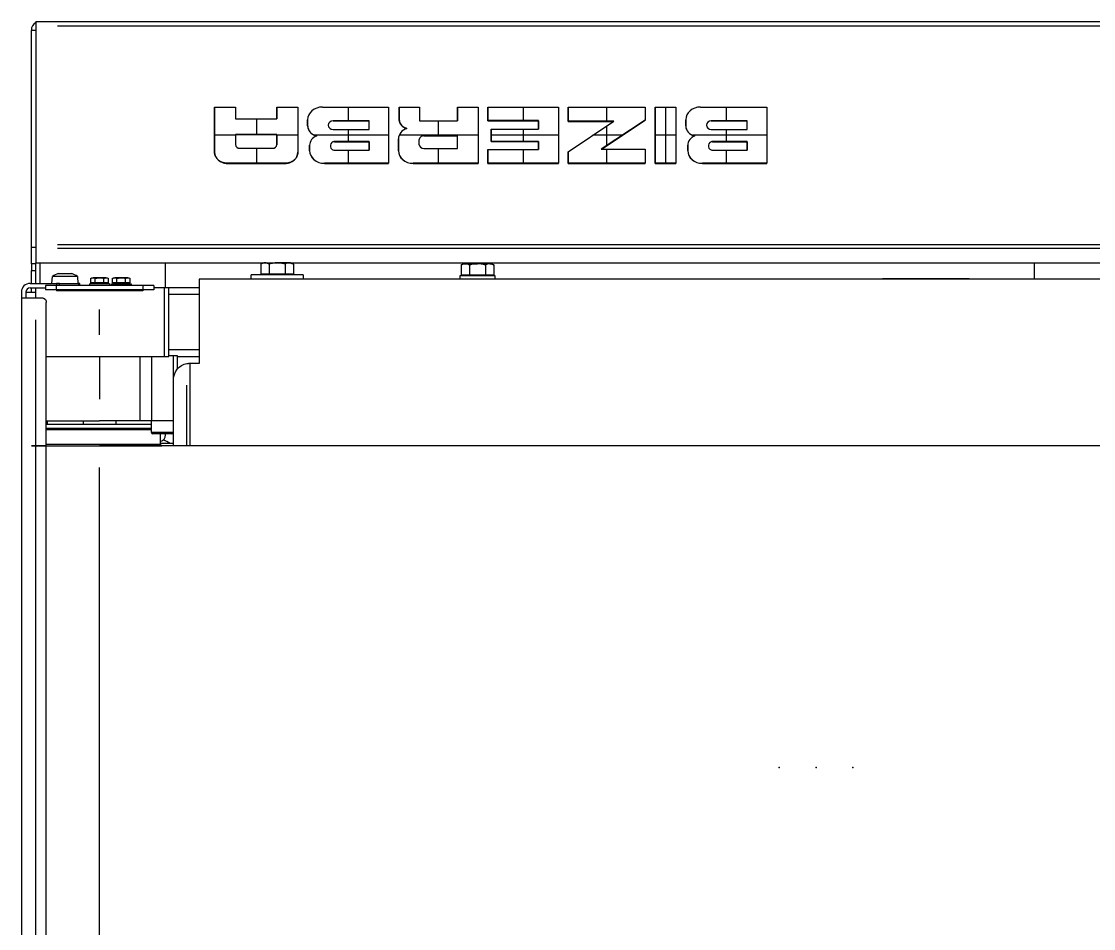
# Model space of a CAD drawing. Header units: millimetres. Extents: x -187347 to 135007, y -6415 to 292048.
# Drawn here: x -52382.2 to -51887.1, y 27519.5 to 27938.5 of the extents above; entities that cross this region are included whole.
import ezdxf

# ---------------------------------------------------------------- set-up
doc = ezdxf.new("R2010")
doc.units = ezdxf.units.MM
doc.header["$LTSCALE"] = 100
doc.layers.get('0').update_dxf_attribs({"lineweight": 18})
doc.layers.add('Layout CAT2', color=6, linetype='Continuous')

# ---------------------------------------------------------------- blocks, each defined once
blk = doc.blocks.new('vgdsvbgsbfgsd')
at = {"color": 0, "linetype": 'ByBlock', "lineweight": -2}
for p, q in [((4978.78, -47696.81, 0), (4978.78, -47698.81, 0)), ((4978.78, -47696.81, 0), (4980.78, -47696.81, 0)), ((4978.78, -47698.81, 0), (4978.78, -47800, 0)), ((4980.78, -47696.81, 0), (5786.78, -47696.81, 0)), ((4988.79, -47698.81, 0), (5778.76, -47698.81, 0)), ((4976.78, -47801, 0), (4976.78, -47700.81, 0)), ((4976.78, -47700.81, 0), (4978.78, -47700.81, 0)), ((5061.38, -47736.36, 0), (5061.38, -47736.41, 0)), ((5061.38, -47736.36, 0), (5071.08, -47736.36, 0)), ((5071.08, -47736.36, 0), (5071.08, -47741.86, 0)), ((5090.18, -47736.41, 0), (5090.18, -47736.36, 0)), ((5090.18, -47736.36, 0), (5099.88, -47736.36, 0)), ((5090.18, -47741.86, 0), (5090.18, -47736.36, 0)), ((5090.18, -47736.41, 0), (5090.18, -47741.86, 0)), ((5099.88, -47736.36, 0), (5099.88, -47757.15, 0)), ((5111.18, -47736.36, 0), (5141.78, -47736.36, 0)), ((5123.08, -47736.36, 0), (5123.08, -47742.68, 0)), ((5141.78, -47736.36, 0), (5141.78, -47762.34, 0)), ((5146.68, -47736.41, 0), (5146.68, -47736.36, 0)), ((5146.68, -47736.36, 0), (5156.08, -47736.36, 0)), ((5156.08, -47736.36, 0), (5156.08, -47742.77, 0)), ((5173.58, -47736.41, 0), (5173.58, -47736.36, 0)), ((5173.58, -47736.36, 0), (5183.08, -47736.36, 0)), ((5173.58, -47742.77, 0), (5173.58, -47736.36, 0)), ((5173.58, -47736.41, 0), (5173.58, -47742.77, 0)), ((5183.08, -47736.36, 0), (5183.08, -47762.34, 0)), ((5187.58, -47736.41, 0), (5187.58, -47736.36, 0)), ((5187.58, -47736.36, 0), (5220.18, -47736.36, 0)), ((5187.58, -47742.6, 0), (5187.58, -47736.36, 0)), ((5187.58, -47736.41, 0), (5187.58, -47742.65, 0)), ((5203.88, -47736.36, 0), (5203.88, -47742.6, 0)), ((5220.18, -47736.36, 0), (5220.18, -47762.34, 0)), ((5224.68, -47736.41, 0), (5224.68, -47736.36, 0)), ((5224.68, -47736.36, 0), (5260.18, -47736.36, 0)), ((5224.68, -47742.9, 0), (5224.68, -47736.36, 0)), ((5224.68, -47736.41, 0), (5224.68, -47742.95, 0)), ((5242.43, -47736.36, 0), (5242.43, -47742.9, 0)), ((5260.18, -47736.36, 0), (5260.18, -47742.34, 0)), ((5264.78, -47736.36, 0), (5274.38, -47736.36, 0)), ((5264.78, -47762.34, 0), (5264.78, -47736.36, 0)), ((5264.78, -47736.41, 0), (5264.78, -47736.36, 0)), ((5264.78, -47736.41, 0), (5264.78, -47762.39, 0)), ((5269.58, -47736.36, 0), (5269.58, -47762.34, 0)), ((5274.38, -47736.36, 0), (5274.38, -47762.34, 0)), ((5285.78, -47736.36, 0), (5316.38, -47736.36, 0)), ((5297.68, -47736.36, 0), (5297.68, -47742.68, 0)), ((5316.38, -47736.36, 0), (5316.38, -47762.34, 0)), ((5071.08, -47741.86, 0), (5090.18, -47741.86, 0)), ((5080.74, -47741.86, 0), (5080.74, -47749.01, 0)), ((5104.38, -47742.3, 0), (5104.38, -47742.25, 0)), ((5104.38, -47745.02, 0), (5104.38, -47742.25, 0)), ((5104.38, -47742.3, 0), (5104.38, -47745.07, 0)), ((5116.18, -47742.73, 0), (5116.18, -47742.68, 0)), ((5116.18, -47742.73, 0), (5116.18, -47742.68, 0)), ((5132.78, -47742.68, 0), (5116.18, -47742.68, 0)), ((5116.18, -47742.71, 0), (5132.78, -47742.71, 0)), ((5116.18, -47742.73, 0), (5132.78, -47742.73, 0)), ((5124.48, -47742.73, 0), (5124.48, -47742.68, 0)), ((5132.78, -47746.67, 0), (5132.78, -47742.68, 0)), ((5146.68, -47742.13, 0), (5146.68, -47742.08, 0)), ((5147.64, -47744.72, 0), (5147.64, -47744.67, 0)), ((5156.08, -47742.77, 0), (5173.58, -47742.77, 0)), ((5164.68, -47742.77, 0), (5164.68, -47749.61, 0)), ((5187.58, -47742.65, 0), (5187.58, -47742.6, 0)), ((5210.9, -47742.6, 0), (5187.58, -47742.6, 0)), ((5187.58, -47742.62, 0), (5210.9, -47742.62, 0)), ((5187.58, -47742.65, 0), (5210.9, -47742.65, 0)), ((5199.24, -47742.65, 0), (5199.24, -47742.6, 0)), ((5210.9, -47742.65, 0), (5210.9, -47742.6, 0)), ((5210.9, -47746.61, 0), (5210.9, -47742.6, 0)), ((5210.9, -47742.65, 0), (5210.9, -47746.61, 0)), ((5224.68, -47742.95, 0), (5224.68, -47742.9, 0)), ((5245.78, -47742.9, 0), (5224.68, -47742.9, 0)), ((5224.68, -47756.97, 0), (5245.78, -47742.9, 0)), ((5224.68, -47742.93, 0), (5245.74, -47742.93, 0)), ((5224.68, -47742.95, 0), (5245.7, -47742.95, 0)), ((5235.23, -47742.95, 0), (5235.23, -47742.9, 0)), ((5260.18, -47742.34, 0), (5239.98, -47755.8, 0)), ((5240.01, -47755.8, 0), (5260.18, -47742.36, 0)), ((5240.05, -47755.8, 0), (5260.18, -47742.39, 0)), ((5260.18, -47742.34, 0), (5260.18, -47742.39, 0)), ((5278.98, -47742.3, 0), (5278.98, -47742.25, 0)), ((5278.98, -47745.02, 0), (5278.98, -47742.25, 0)), ((5278.98, -47742.3, 0), (5278.98, -47745.07, 0)), ((5290.78, -47742.73, 0), (5290.78, -47742.68, 0)), ((5290.78, -47742.73, 0), (5290.78, -47742.68, 0)), ((5307.38, -47742.68, 0), (5290.78, -47742.68, 0)), ((5290.78, -47742.71, 0), (5307.38, -47742.71, 0)), ((5290.78, -47742.73, 0), (5307.38, -47742.73, 0)), ((5299.08, -47742.73, 0), (5299.08, -47742.68, 0)), ((5307.38, -47746.67, 0), (5307.38, -47742.68, 0)), ((5071.08, -47749.35, 0), (5061.38, -47749.35, 0)), ((5071.08, -47749.01, 0), (5071.08, -47753.68, 0)), ((5090.18, -47749.01, 0), (5071.08, -47749.01, 0)), ((5071.08, -47749.03, 0), (5090.18, -47749.03, 0)), ((5071.08, -47749.06, 0), (5090.18, -47749.06, 0)), ((5080.63, -47749.06, 0), (5080.63, -47749.01, 0)), ((5090.18, -47749.06, 0), (5090.18, -47749.01, 0)), ((5090.18, -47753.68, 0), (5090.18, -47749.01, 0)), ((5090.18, -47749.06, 0), (5090.18, -47753.73, 0)), ((5099.88, -47749.35, 0), (5090.18, -47749.35, 0)), ((5104.38, -47745.07, 0), (5104.38, -47745.02, 0)), ((5105.56, -47748.02, 0), (5105.56, -47747.97, 0)), ((5141.78, -47749.35, 0), (5107.58, -47749.35, 0)), ((5116.18, -47746.67, 0), (5132.78, -47746.67, 0)), ((5123.08, -47746.67, 0), (5123.08, -47752.3, 0)), ((5183.08, -47749.35, 0), (5146.62, -47749.35, 0)), ((5158.08, -47749.66, 0), (5158.08, -47749.61, 0)), ((5158.08, -47749.66, 0), (5158.08, -47749.61, 0)), ((5173.58, -47749.61, 0), (5158.08, -47749.61, 0)), ((5158.08, -47749.64, 0), (5173.58, -47749.64, 0)), ((5158.08, -47749.66, 0), (5173.58, -47749.66, 0)), ((5165.83, -47749.66, 0), (5165.83, -47749.61, 0)), ((5173.58, -47755.5, 0), (5173.58, -47749.61, 0)), ((5189.18, -47746.66, 0), (5189.18, -47746.61, 0)), ((5189.18, -47746.61, 0), (5210.9, -47746.61, 0)), ((5189.18, -47752.24, 0), (5189.18, -47746.61, 0)), ((5189.18, -47746.66, 0), (5189.18, -47752.29, 0)), ((5220.18, -47749.35, 0), (5189.18, -47749.35, 0)), ((5203.88, -47746.61, 0), (5203.88, -47752.24, 0)), ((5249.65, -47749.35, 0), (5236.1, -47749.35, 0)), ((5242.43, -47745.13, 0), (5242.43, -47754.17, 0)), ((5250.08, -47749.12, 0), (5250.08, -47749.07, 0)), ((5274.38, -47749.35, 0), (5264.78, -47749.35, 0)), ((5278.98, -47745.07, 0), (5278.98, -47745.02, 0)), ((5280.16, -47748.02, 0), (5280.16, -47747.97, 0)), ((5316.38, -47749.35, 0), (5282.18, -47749.35, 0)), ((5290.78, -47746.67, 0), (5307.38, -47746.67, 0)), ((5297.68, -47746.67, 0), (5297.68, -47752.3, 0)), ((5105.28, -47754.08, 0), (5105.28, -47754.03, 0)), ((5105.28, -47756.45, 0), (5105.28, -47754.03, 0)), ((5105.28, -47754.08, 0), (5105.28, -47756.5, 0)), ((5114.93, -47753.95, 0), (5114.93, -47753.9, 0)), ((5114.93, -47753.9, 0), (5114.93, -47754.68, 0)), ((5116.78, -47752.35, 0), (5116.78, -47752.3, 0)), ((5132.78, -47752.3, 0), (5116.78, -47752.3, 0)), ((5116.78, -47752.32, 0), (5132.78, -47752.32, 0)), ((5116.78, -47752.35, 0), (5132.78, -47752.35, 0)), ((5124.78, -47752.35, 0), (5124.78, -47752.3, 0)), ((5132.78, -47752.35, 0), (5132.78, -47752.3, 0)), ((5132.78, -47756.28, 0), (5132.78, -47752.3, 0)), ((5132.78, -47752.35, 0), (5132.78, -47756.28, 0)), ((5146.28, -47751.13, 0), (5146.28, -47751.08, 0)), ((5146.28, -47756.45, 0), (5146.28, -47751.08, 0)), ((5146.28, -47751.13, 0), (5146.28, -47756.5, 0)), ((5155.78, -47751.65, 0), (5155.78, -47751.6, 0)), ((5155.78, -47751.6, 0), (5155.78, -47753.51, 0)), ((5156.45, -47750.25, 0), (5156.45, -47750.2, 0)), ((5189.18, -47752.29, 0), (5189.18, -47752.24, 0)), ((5210.9, -47752.24, 0), (5189.18, -47752.24, 0)), ((5189.18, -47752.27, 0), (5210.9, -47752.27, 0)), ((5189.18, -47752.29, 0), (5210.9, -47752.29, 0)), ((5200.04, -47752.29, 0), (5200.04, -47752.24, 0)), ((5210.9, -47752.29, 0), (5210.9, -47752.24, 0)), ((5210.9, -47756.03, 0), (5210.9, -47752.24, 0)), ((5210.9, -47752.29, 0), (5210.9, -47756.03, 0)), ((5279.88, -47754.08, 0), (5279.88, -47754.03, 0)), ((5279.88, -47756.45, 0), (5279.88, -47754.03, 0)), ((5279.88, -47754.08, 0), (5279.88, -47756.5, 0)), ((5289.53, -47753.95, 0), (5289.53, -47753.9, 0)), ((5289.53, -47753.9, 0), (5289.53, -47754.68, 0)), ((5291.38, -47752.35, 0), (5291.38, -47752.3, 0)), ((5307.38, -47752.3, 0), (5291.38, -47752.3, 0)), ((5291.38, -47752.32, 0), (5307.38, -47752.32, 0)), ((5291.38, -47752.35, 0), (5307.38, -47752.35, 0)), ((5299.38, -47752.35, 0), (5299.38, -47752.3, 0)), ((5307.38, -47752.35, 0), (5307.38, -47752.3, 0)), ((5307.38, -47756.28, 0), (5307.38, -47752.3, 0)), ((5307.38, -47752.35, 0), (5307.38, -47756.28, 0)), ((5061.38, -47757.2, 0), (5061.38, -47757.15, 0)), ((5073.08, -47755.41, 0), (5088.18, -47755.41, 0)), ((5080.74, -47755.41, 0), (5080.74, -47762.34, 0)), ((5105.28, -47756.5, 0), (5105.28, -47756.45, 0)), ((5116.78, -47756.28, 0), (5132.78, -47756.28, 0)), ((5123.08, -47756.28, 0), (5123.08, -47762.34, 0)), ((5146.28, -47756.5, 0), (5146.28, -47756.45, 0)), ((5146.28, -47756.5, 0), (5146.28, -47756.45, 0)), ((5158.08, -47755.5, 0), (5173.58, -47755.5, 0)), ((5164.68, -47755.5, 0), (5164.68, -47762.34, 0)), ((5187.58, -47756.03, 0), (5210.9, -47756.03, 0)), ((5187.58, -47762.34, 0), (5187.58, -47756.03, 0)), ((5187.58, -47756.08, 0), (5187.58, -47756.03, 0)), ((5187.58, -47756.08, 0), (5187.58, -47762.39, 0)), ((5203.88, -47756.03, 0), (5203.88, -47762.34, 0)), ((5224.68, -47757.02, 0), (5224.68, -47756.97, 0)), ((5224.68, -47762.34, 0), (5224.68, -47756.97, 0)), ((5224.68, -47757.02, 0), (5224.68, -47762.39, 0)), ((5239.98, -47755.8, 0), (5260.18, -47755.8, 0)), ((5242.43, -47755.8, 0), (5242.43, -47762.34, 0)), ((5260.18, -47755.8, 0), (5260.18, -47762.34, 0)), ((5279.88, -47756.45, 0), (5279.88, -47756.5, 0)), ((5279.88, -47756.45, 0), (5279.88, -47756.5, 0)), ((5291.38, -47756.28, 0), (5307.38, -47756.28, 0)), ((5297.68, -47756.28, 0), (5297.68, -47762.34, 0)), ((5063.13, -47760.87, 0), (5063.13, -47760.82, 0)), ((5067.38, -47762.39, 0), (5067.38, -47762.34, 0)), ((5067.38, -47762.37, 0), (5093.88, -47762.37, 0)), ((5080.63, -47762.39, 0), (5080.63, -47762.34, 0)), ((5093.88, -47762.39, 0), (5093.88, -47762.34, 0)), ((5098.12, -47760.87, 0), (5098.12, -47760.82, 0)), ((5107.27, -47760.67, 0), (5107.27, -47760.62, 0)), ((5112.08, -47762.39, 0), (5112.08, -47762.34, 0)), ((5141.78, -47762.34, 0), (5112.08, -47762.34, 0)), ((5112.08, -47762.37, 0), (5141.78, -47762.37, 0)), ((5112.08, -47762.39, 0), (5141.78, -47762.39, 0)), ((5126.93, -47762.39, 0), (5126.93, -47762.34, 0)), ((5141.78, -47762.39, 0), (5141.78, -47762.34, 0)), ((5148.27, -47760.67, 0), (5148.27, -47760.62, 0)), ((5153.08, -47762.39, 0), (5153.08, -47762.34, 0)), ((5183.08, -47762.34, 0), (5153.08, -47762.34, 0)), ((5153.08, -47762.37, 0), (5183.08, -47762.37, 0)), ((5153.08, -47762.39, 0), (5183.08, -47762.39, 0)), ((5168.08, -47762.39, 0), (5168.08, -47762.34, 0)), ((5183.08, -47762.34, 0), (5183.08, -47762.39, 0)), ((5220.18, -47762.34, 0), (5187.58, -47762.34, 0)), ((5187.58, -47762.39, 0), (5187.58, -47762.34, 0)), ((5187.58, -47762.37, 0), (5220.18, -47762.37, 0)), ((5187.58, -47762.39, 0), (5220.18, -47762.39, 0)), ((5203.88, -47762.39, 0), (5203.88, -47762.34, 0)), ((5220.18, -47762.39, 0), (5220.18, -47762.34, 0)), ((5224.68, -47762.39, 0), (5224.68, -47762.34, 0)), ((5260.18, -47762.34, 0), (5224.68, -47762.34, 0)), ((5224.68, -47762.37, 0), (5260.18, -47762.37, 0)), ((5224.68, -47762.39, 0), (5260.18, -47762.39, 0)), ((5242.43, -47762.39, 0), (5242.43, -47762.34, 0)), ((5260.18, -47762.39, 0), (5260.18, -47762.34, 0)), ((5274.38, -47762.34, 0), (5264.78, -47762.34, 0)), ((5264.78, -47762.39, 0), (5264.78, -47762.34, 0)), ((5264.78, -47762.37, 0), (5274.38, -47762.37, 0)), ((5264.78, -47762.39, 0), (5274.38, -47762.39, 0)), ((5269.58, -47762.39, 0), (5269.58, -47762.34, 0)), ((5274.38, -47762.34, 0), (5274.38, -47762.39, 0)), ((5281.87, -47760.67, 0), (5281.87, -47760.62, 0)), ((5286.68, -47762.39, 0), (5286.68, -47762.34, 0)), ((5316.38, -47762.34, 0), (5286.68, -47762.34, 0)), ((5286.68, -47762.37, 0), (5316.38, -47762.37, 0)), ((5286.68, -47762.39, 0), (5316.38, -47762.39, 0)), ((5301.53, -47762.39, 0), (5301.53, -47762.34, 0)), ((5316.38, -47762.39, 0), (5316.38, -47762.34, 0)), ((4976.78, -47808.81, 0), (4976.78, -47801, 0)), ((4976.78, -47801, 0), (4978.78, -47801, 0)), ((4978.78, -47800, 0), (4978.78, -47801.5, 0)), ((4978.78, -47801.5, 0), (4978.78, -47808.23, 0)), ((5778.76, -47800, 0), (4988.79, -47800, 0)), ((4988.79, -47801.5, 0), (5778.76, -47801.5, 0)), ((4976.78, -47808.81, 0), (4976.78, -47811.81, 0)), ((4978.78, -47808.81, 0), (4976.78, -47808.81, 0)), ((4978.78, -47808.81, 0), (4978.78, -47808.23, 0)), ((4978.78, -47808.23, 0), (5788.78, -47808.23, 0)), ((4978.78, -47811.81, 0), (4978.78, -47808.81, 0)), ((4980.78, -47808.23, 0), (4980.78, -47817.81, 0)), ((5038.78, -47819.81, 0), (5038.78, -47808.23, 0)), ((5082.8, -47808.89, 0), (5083.81, -47808.31, 0)), ((5082.8, -47808.89, 0), (5082.8, -47813.41, 0)), ((5083.81, -47808.31, 0), (5084.68, -47808.31, 0)), ((5084.68, -47808.31, 0), (5090.31, -47808.31, 0)), ((5086.56, -47808.89, 0), (5086.56, -47813.41, 0)), ((5095.94, -47808.31, 0), (5090.31, -47808.31, 0)), ((5094.06, -47808.89, 0), (5094.06, -47813.41, 0)), ((5096.81, -47808.31, 0), (5097.81, -47808.89, 0)), ((5097.81, -47808.89, 0), (5097.81, -47813.41, 0)), ((5175.3, -47809.29, 0), (5176.31, -47808.71, 0)), ((5175.3, -47809.29, 0), (5175.3, -47813.81, 0)), ((5176.31, -47808.71, 0), (5177.18, -47808.71, 0)), ((5177.18, -47808.71, 0), (5182.81, -47808.71, 0)), ((5179.06, -47809.29, 0), (5179.06, -47813.81, 0)), ((5188.44, -47808.71, 0), (5182.81, -47808.71, 0)), ((5186.56, -47809.29, 0), (5186.56, -47813.81, 0)), ((5189.31, -47808.71, 0), (5190.31, -47809.29, 0)), ((5190.31, -47809.29, 0), (5190.31, -47813.81, 0)), ((5440.06, -47815.81, 0), (5440.06, -47808.23, 0)), ((4976.78, -47817.81, 0), (4976.78, -47811.81, 0)), ((4976.78, -47811.81, 0), (4978.78, -47811.81, 0)), ((4978.78, -47817.81, 0), (4978.78, -47811.81, 0)), ((4989.18, -47813.21, 0), (4992.31, -47813.21, 0)), ((4992.31, -47813.21, 0), (4995.44, -47813.21, 0)), ((5102.09, -47813.81, 0), (5078.31, -47813.81, 0)), ((5078.31, -47815.81, 0), (5078.31, -47813.81, 0)), ((5082.8, -47813.41, 0), (5084.68, -47813.41, 0)), ((5083.81, -47813.81, 0), (5083.81, -47813.41, 0)), ((5084.68, -47813.41, 0), (5086.56, -47813.41, 0)), ((5086.56, -47813.41, 0), (5090.31, -47813.41, 0)), ((5090.31, -47813.41, 0), (5094.06, -47813.41, 0)), ((5094.06, -47813.41, 0), (5095.94, -47813.41, 0)), ((5095.94, -47813.41, 0), (5097.81, -47813.41, 0)), ((5096.81, -47813.41, 0), (5096.81, -47813.81, 0)), ((5102.31, -47813.81, 0), (5102.09, -47813.81, 0)), ((5102.31, -47813.81, 0), (5102.31, -47815.81, 0)), ((5174.81, -47814.21, 0), (5190.81, -47814.21, 0)), ((5174.81, -47815.81, 0), (5174.81, -47814.21, 0)), ((5175.3, -47813.81, 0), (5177.18, -47813.81, 0)), ((5176.31, -47814.21, 0), (5176.31, -47813.81, 0)), ((5177.18, -47813.81, 0), (5179.06, -47813.81, 0)), ((5179.06, -47813.81, 0), (5182.81, -47813.81, 0)), ((5182.81, -47813.81, 0), (5186.56, -47813.81, 0)), ((5186.56, -47813.81, 0), (5188.44, -47813.81, 0)), ((5188.44, -47813.81, 0), (5190.31, -47813.81, 0)), ((5189.31, -47813.81, 0), (5189.31, -47814.21, 0)), ((5190.81, -47814.21, 0), (5190.81, -47815.81, 0)), ((4976.21, -47817.81, 0), (4988.38, -47817.81, 0)), ((4988.31, -47818.77, 0), (4983.31, -47818.77, 0)), ((4983.31, -47818.77, 0), (4983.31, -47820.77, 0)), ((4986.31, -47817.81, 0), (4986.59, -47814.57, 0)), ((4986.31, -47817.81, 0), (4992.31, -47817.81, 0)), ((4998.03, -47814.57, 0), (4986.59, -47814.57, 0)), ((4988.31, -47818.77, 0), (4988.31, -47820.77, 0)), ((5028.31, -47818.77, 0), (4988.31, -47818.77, 0)), ((4989.8, -47817.81, 0), (4988.38, -47817.81, 0)), ((4988.38, -47817.81, 0), (4988.38, -47818.77, 0)), ((4989.62, -47817.81, 0), (4989.62, -47817.81, 0)), ((4989.8, -47817.81, 0), (4998.62, -47817.81, 0)), ((4989.8, -47818.77, 0), (4989.8, -47817.81, 0)), ((4992.31, -47817.81, 0), (4998.31, -47817.81, 0)), ((4995, -47817.81, 0), (4995, -47817.81, 0)), ((4998.03, -47814.57, 0), (4998.31, -47817.81, 0)), ((4998.03, -47814.57, 0), (4998.31, -47817.81, 0)), ((4999.21, -47817.81, 0), (4998.62, -47817.81, 0)), ((4998.62, -47817.81, 0), (4998.62, -47818.77, 0)), ((4999.21, -47818.77, 0), (4999.21, -47817.81, 0)), ((5008.31, -47817.97, 0), (5003.81, -47817.97, 0)), ((5003.81, -47818.77, 0), (5003.81, -47817.97, 0)), ((5004.27, -47815.48, 0), (5004.81, -47815.17, 0)), ((5004.27, -47817.5, 0), (5004.27, -47815.48, 0)), ((5006.29, -47817.5, 0), (5004.27, -47817.5, 0)), ((5005.13, -47817.97, 0), (5005.13, -47817.5, 0)), ((5005.25, -47815.17, 0), (5005.31, -47815.17, 0)), ((5008.25, -47815.17, 0), (5005.31, -47815.17, 0)), ((5006.29, -47817.5, 0), (5006.29, -47815.48, 0)), ((5010.33, -47817.5, 0), (5006.29, -47817.5, 0)), ((5008.25, -47815.17, 0), (5008.37, -47815.17, 0)), ((5012.81, -47817.97, 0), (5008.31, -47817.97, 0)), ((5011.31, -47815.17, 0), (5008.37, -47815.17, 0)), ((5010.33, -47817.5, 0), (5010.33, -47815.48, 0)), ((5012.35, -47817.5, 0), (5010.33, -47817.5, 0)), ((5011.31, -47815.17, 0), (5011.37, -47815.17, 0)), ((5011.49, -47817.5, 0), (5011.49, -47817.97, 0)), ((5011.81, -47815.17, 0), (5012.35, -47815.48, 0)), ((5012.35, -47817.5, 0), (5012.35, -47815.48, 0)), ((5012.81, -47817.97, 0), (5012.81, -47818.77, 0)), ((5013.81, -47817.97, 0), (5022.81, -47817.97, 0)), ((5013.81, -47818.77, 0), (5013.81, -47817.97, 0)), ((5014.27, -47815.48, 0), (5014.81, -47815.17, 0)), ((5014.27, -47817.5, 0), (5014.27, -47815.48, 0)), ((5016.29, -47817.5, 0), (5014.27, -47817.5, 0)), ((5015.13, -47817.97, 0), (5015.13, -47817.5, 0)), ((5015.25, -47815.17, 0), (5015.31, -47815.17, 0)), ((5018.25, -47815.17, 0), (5015.31, -47815.17, 0)), ((5016.29, -47817.5, 0), (5016.29, -47815.48, 0)), ((5020.33, -47817.5, 0), (5016.29, -47817.5, 0)), ((5018.25, -47815.17, 0), (5018.37, -47815.17, 0)), ((5021.31, -47815.17, 0), (5018.37, -47815.17, 0)), ((5020.33, -47817.5, 0), (5020.33, -47815.48, 0)), ((5022.35, -47817.5, 0), (5020.33, -47817.5, 0)), ((5021.31, -47815.17, 0), (5021.37, -47815.17, 0)), ((5021.49, -47817.5, 0), (5021.49, -47817.97, 0)), ((5021.81, -47815.17, 0), (5022.35, -47815.48, 0)), ((5022.35, -47817.5, 0), (5022.35, -47815.48, 0)), ((5022.81, -47817.97, 0), (5022.81, -47818.77, 0)), ((5033.31, -47818.77, 0), (5028.31, -47818.77, 0)), ((5028.31, -47818.77, 0), (5028.31, -47820.77, 0)), ((5033.31, -47818.77, 0), (5033.31, -47820.77, 0)), ((5054.31, -47815.81, 0), (5054.31, -47854.81, 0)), ((5725.31, -47815.81, 0), (5054.31, -47815.81, 0)), ((5377.81, -47815.7, 0), (5369.81, -47815.7, 0)), ((5369.81, -47815.81, 0), (5369.81, -47815.7, 0)), ((5374.31, -47815.6, 0), (5377.81, -47815.6, 0)), ((5374.31, -47815.6, 0), (5374.31, -47815.7, 0)), ((5377.81, -47815.6, 0), (5388.81, -47815.6, 0)), ((5377.81, -47815.7, 0), (5377.81, -47815.6, 0)), ((5401.81, -47815.7, 0), (5377.81, -47815.7, 0)), ((5377.81, -47815.81, 0), (5377.81, -47815.7, 0)), ((5388.81, -47815.7, 0), (5388.81, -47815.6, 0)), ((5388.81, -47815.6, 0), (5390.81, -47815.6, 0)), ((5390.81, -47815.6, 0), (5401.81, -47815.6, 0)), ((5390.81, -47815.7, 0), (5390.81, -47815.6, 0)), ((5401.81, -47815.6, 0), (5405.31, -47815.6, 0)), ((5401.81, -47815.7, 0), (5401.81, -47815.6, 0)), ((5409.81, -47815.7, 0), (5401.81, -47815.7, 0)), ((5401.81, -47815.81, 0), (5401.81, -47815.7, 0)), ((5405.31, -47815.6, 0), (5405.31, -47815.7, 0)), ((5409.81, -47815.81, 0), (5409.81, -47815.7, 0)), ((4972.21, -47821.81, 0), (4972.21, -47824.61, 0)), ((4974.21, -47821.81, 0), (4976.21, -47821.81, 0)), ((4974.21, -47821.81, 0), (4974.21, -47824.61, 0)), ((4976.21, -47819.81, 0), (4983.31, -47819.81, 0)), ((4976.21, -47821.81, 0), (4978.81, -47821.81, 0)), ((4976.78, -47821.81, 0), (4976.78, -47819.81, 0)), ((4978.78, -47821.81, 0), (4978.78, -47819.81, 0)), ((4978.81, -47824.61, 0), (4978.81, -47819.81, 0)), ((4988.31, -47820.77, 0), (4983.31, -47820.77, 0)), ((5028.31, -47820.77, 0), (4988.31, -47820.77, 0)), ((4988.34, -47820.77, 0), (4988.34, -47821.22, 0)), ((5028.34, -47821.22, 0), (4988.34, -47821.22, 0)), ((5033.31, -47820.77, 0), (5028.31, -47820.77, 0)), ((5028.34, -47820.77, 0), (5028.34, -47821.22, 0)), ((5038.31, -47819.81, 0), (5033.31, -47819.81, 0)), ((5040.31, -47819.81, 0), (5038.31, -47819.81, 0)), ((5038.31, -47851.51, 0), (5038.31, -47819.81, 0)), ((5054.31, -47819.81, 0), (5040.31, -47819.81, 0)), ((5040.31, -47851.51, 0), (5040.31, -47819.81, 0)), ((5040.31, -47822.81, 0), (5054.31, -47822.81, 0)), ((4978.78, -47824.61, 0), (4972.21, -47824.61, 0)), ((4972.21, -47824.61, 0), (4972.21, -48517.31, 0)), ((4982.17, -47824.61, 0), (4978.78, -47824.61, 0)), ((4983.7, -48515.31, 0), (4983.7, -47826.61, 0)), ((5008.31, -47841.51, 0), (5008.31, -47829.81, 0)), ((4978.78, -48507.31, 0), (4978.78, -47834.61, 0)), ((5054.31, -47848.51, 0), (5040.31, -47848.51, 0)), ((4983.7, -47851.51, 0), (5008.31, -47851.51, 0)), ((5008.31, -47851.51, 0), (5038.31, -47851.51, 0)), ((5008.31, -47851.51, 0), (5008.31, -47871.27, 0)), ((5026.95, -47851.51, 0), (5026.95, -47881.27, 0)), ((5032.31, -47851.51, 0), (5032.31, -47881.27, 0)), ((5038.31, -47851.51, 0), (5040.31, -47851.51, 0)), ((5042.31, -47851.27, 0), (5040.31, -47851.27, 0)), ((5044.31, -47851.27, 0), (5042.31, -47851.27, 0)), ((5042.31, -47851.27, 0), (5042.31, -47881.27, 0)), ((5044.31, -47857.27, 0), (5044.31, -47851.27, 0)), ((5044.31, -47851.51, 0), (5054.31, -47851.51, 0)), ((5050.18, -47854.81, 0), (5049.37, -47854.81, 0)), ((5050.18, -47892.82, 0), (5050.18, -47854.81, 0)), ((5054.31, -47854.81, 0), (5050.18, -47854.81, 0)), ((5042.38, -47892.81, 0), (5042.38, -47862.81, 0)), ((5048.56, -47892.81, 0), (5048.56, -47864.86, 0)), ((4983.7, -47881.27, 0), (5008.31, -47881.27, 0)), ((4983.7, -47882.81, 0), (5001.53, -47882.81, 0)), ((4984.21, -47882.81, 0), (4984.21, -47881.27, 0)), ((5000.71, -47882.81, 0), (5000.81, -47882.81, 0)), ((5000.81, -47882.81, 0), (5000.81, -47881.27, 0)), ((5001.53, -47882.81, 0), (5032.31, -47882.81, 0)), ((5026.95, -47881.27, 0), (5008.31, -47881.27, 0)), ((5015.81, -47881.27, 0), (5015.81, -47882.81, 0)), ((5015.81, -47882.81, 0), (5015.91, -47882.81, 0)), ((5032.31, -47881.27, 0), (5026.95, -47881.27, 0)), ((5032.31, -47886.67, 0), (5032.31, -47881.27, 0)), ((5042.31, -47881.27, 0), (5032.31, -47881.27, 0)), ((5042.31, -47881.27, 0), (5042.31, -47886.67, 0)), ((5042.31, -47881.27, 0), (5042.38, -47881.27, 0)), ((5032.31, -47884.81, 0), (4983.7, -47884.81, 0)), ((4983.7, -47884.81, 0), (5001.53, -47884.81, 0)), ((4983.7, -47885.31, 0), (5032.31, -47885.31, 0)), ((4987.56, -47884.81, 0), (5002.68, -47884.81, 0)), ((4989.26, -47884.81, 0), (5000.81, -47884.81, 0)), ((5000.71, -47884.81, 0), (5006.25, -47884.81, 0)), ((5001.53, -47884.81, 0), (5032.31, -47884.81, 0)), ((5002.68, -47884.81, 0), (5029.06, -47884.81, 0)), ((5015.81, -47884.81, 0), (5015.91, -47884.81, 0)), ((5015.81, -47884.81, 0), (5027.36, -47884.81, 0)), ((5037.31, -47886.67, 0), (5032.31, -47886.67, 0)), ((5037.31, -47887.27, 0), (5032.91, -47887.27, 0)), ((5036.31, -47887.27, 0), (5036.31, -47892.01, 0)), ((5042.31, -47886.67, 0), (5037.31, -47886.67, 0)), ((5041.71, -47887.27, 0), (5037.31, -47887.27, 0)), ((5038.78, -47887.81, 0), (5038.78, -47887.27, 0)), ((4983.7, -47892.01, 0), (4991.51, -47892.01, 0)), ((4983.7, -47892.81, 0), (5037.11, -47892.81, 0)), ((4991.51, -47892.01, 0), (5036.31, -47892.01, 0)), ((5759.31, -47892.81, 0), (5008.31, -47892.81, 0)), ((5042.38, -47891.81, 0), (5036.31, -47891.81, 0)), ((5036.31, -47892.01, 0), (5037.11, -47892.81, 0)), ((5008.31, -48482.81, 0), (5008.31, -47902.81, 0))]:
    blk.add_line(p, q, dxfattribs=at)
for centre, radius, start, end in [((4980.78, -47700.81, 0), 4, 120.001, 180), ((4992.31, -47822.28, 0), 9.6, 109.0312, 126.5483), ((4992.31, -47822.28, 0), 9.6, 53.4517, 70.9688), ((4976.21, -47821.81, 0), 4, 90, 180), ((4976.21, -47821.81, 0), 2, 90, 180), ((5032.91, -47886.67, 0), 0.6, 180, 270), ((5035.78, -47887.81, 0), 3, 280.2573, 0), ((5041.71, -47886.67, 0), 0.6, 270, 0), ((5019.81, -47925.81, 0), 40, 58.2075, 63.3375)]:
    blk.add_arc(centre, radius, start, end, dxfattribs=at)
for centre, major_axis, start_param, end_param in [((5111.18, -47742.25, 0), (6.8, 0), 1.570795, 3.141593), ((5285.78, -47742.25, 0), (6.8, 0), 1.570795, 3.141593), ((5116.18, -47744.68, 0), (-2.3, 0), 4.712389, 7.853973), ((5116.18, -47744.7, 0), (-2.3, 0), 4.71239, 6.28318), ((5116.18, -47744.73, 0), (2.3, 0), 1.570796, 3.141586), ((5151.78, -47742.1, 0), (-5.1, 0), 0, 1.253723), ((5290.78, -47744.68, 0), (-2.3, 0), 4.712389, 7.853973), ((5290.78, -47744.7, 0), (-2.3, 0), 4.71239, 6.28318), ((5290.78, -47744.73, 0), (2.3, 0), 1.570796, 3.141586), ((5109.88, -47745.02, 0), (5.5, 0), 3.141591, 4.47793), ((5109.88, -47745.05, 0), (-5.5, 0), 6.283184, 7.619523), ((5110.78, -47754.03, 0), (5.5, 0), 1.977902, 3.141592), ((5152.18, -47751.08, 0), (5.9, 0), 1.914853, 3.141594), ((5158.08, -47751.6, 0), (-2.3, 0), 4.712389, 6.283187), ((5158.08, -47751.63, 0), (-2.3, 0), 4.71239, 6.283188), ((5158.08, -47751.65, 0), (2.3, 0), 1.570796, 3.141594), ((5284.48, -47745.02, 0), (5.5, 0), 3.141591, 4.477928), ((5284.48, -47745.05, 0), (-5.5, 0), 6.283184, 7.619522), ((5284.48, -47745.07, 0), (-5.5, 0), 6.283183, 7.619521), ((5285.38, -47754.03, 0), (5.5, 0), 1.977904, 3.141592), ((5073.08, -47753.68, 0), (-2, 0), 0.000006, 1.570776), ((5088.18, -47753.68, 0), (-2, 0), 1.570795, 3.141587), ((5116.78, -47753.9, 0), (-1.85, 0), 4.71239, 6.283187), ((5116.78, -47753.95, 0), (1.85, 0), 1.570797, 3.141594), ((5116.78, -47754.68, 0), (-1.85, 0), 0, 1.570798), ((5158.08, -47753.51, 0), (-2.3, 0), 0, 1.570796), ((5291.38, -47753.9, 0), (-1.85, 0), 4.712389, 6.283187), ((5291.38, -47753.95, 0), (1.85, 0), 1.570796, 3.141595), ((5291.38, -47754.68, 0), (-1.85, 0), 0, 1.570798), ((5067.38, -47757.17, 0), (-6, 0), 0.000001, 1.570793), ((5093.88, -47757.17, 0), (-6, 0), 1.570804, 3.141595), ((5112.08, -47756.45, 0), (6.8, 0), 3.141591, 4.712389), ((5112.08, -47756.48, 0), (-6.8, 0), 6.283184, 7.853982), ((5112.08, -47756.5, 0), (-6.8, 0), 6.283183, 7.853982), ((5153.08, -47756.45, 0), (6.8, 0), 3.141592, 4.712391), ((5153.08, -47756.48, 0), (-6.8, 0), 0, 1.570799), ((5153.08, -47756.5, 0), (-6.8, 0), 0, 1.570798), ((5286.68, -47756.45, 0), (6.8, 0), 3.141589, 4.712389), ((5286.68, -47756.48, 0), (-6.8, 0), 6.283182, 7.853982), ((5286.68, -47756.5, 0), (-6.8, 0), 6.283182, 7.853982)]:
    blk.add_ellipse(centre, major_axis=major_axis, ratio=0.866025, start_param=start_param, end_param=end_param, dxfattribs=at)
at = {"color": 0, "linetype": 'ByBlock', "lineweight": -2, "extrusion": (0, 0, -1)}
for centre, major_axis, ratio, start_param, end_param in [((4982.17, -47826.61, 0), (0, -2), 0.766044, 3.141593, 4.712389), ((5049.31, -47862.81, 0), (0, 8), 0.866025, 4.712389, 6.174112), ((5008.31, -47892.81, 0), (31.5, 0), 0.000001, 2.467477, 4.712388)]:
    blk.add_ellipse(centre, major_axis=major_axis, ratio=ratio, start_param=start_param, end_param=end_param, dxfattribs=at)
at = {"color": 0, "linetype": 'ByBlock', "lineweight": -2}
for points in [[(5061.38, -47757.15, 0), (5061.38, -47736.36, 0)], [(5061.38, -47736.41, 0), (5061.38, -47757.2, 0)], [(5146.68, -47742.08, 0), (5146.68, -47736.36, 0)], [(5146.68, -47736.41, 0), (5146.68, -47742.13, 0)], [(5146.68, -47742.13, 0), (5146.68, -47742.08, 0)], [(5061.38, -47757.2, 0), (5061.38, -47757.15, 0)], [(5093.88, -47762.34, 0), (5067.38, -47762.34, 0)], [(5067.38, -47762.39, 0), (5093.88, -47762.39, 0)], [(5093.88, -47762.39, 0), (5093.88, -47762.34, 0)]]:
    blk.add_open_spline(points, degree=1, dxfattribs=at)
for points, weights in [([(5150.18, -47746.27, 0), (5146.68, -47745.28, 0), (5146.68, -47742.08, 0)], [1, 0.809873436402, 1]), ([(5146.68, -47742.13, 0), (5146.68, -47745.33, 0), (5150.18, -47746.32, 0)], [1, 0.809873436402, 1]), ([(5104.38, -47745.07, 0), (5104.38, -47748.83, 0), (5108.6, -47749.71, 0)], [0.999999157157, 0.784957178556, 1]), ([(5067.38, -47762.34, 0), (5061.38, -47762.34, 0), (5061.38, -47757.15, 0)], [1, 0.707109223996, 1]), ([(5061.38, -47757.2, 0), (5061.38, -47762.39, 0), (5067.38, -47762.39, 0)], [1, 0.707109223996, 1]), ([(5099.88, -47757.15, 0), (5099.88, -47762.34, 0), (5093.88, -47762.34, 0)], [1, 0.707109076611, 1]), ([(5093.88, -47762.39, 0), (5099.88, -47762.39, 0), (5099.88, -47757.2, 0)], [1, 0.707109076611, 1])]:
    blk.add_rational_spline(points, weights, degree=2, dxfattribs=at)
for points, knots in [([(5084.68, -47808.31, 0), (5084.52, -47808.31, 0), (5084.36, -47808.32, 0), (5084.18, -47808.35, 0), (5084.16, -47808.35, 0), (5084.12, -47808.36, 0), (5084.06, -47808.37, 0), (5083.92, -47808.41, 0), (5083.81, -47808.44, 0), (5083.57, -47808.52, 0), (5083.42, -47808.58, 0), (5083.11, -47808.72, 0), (5082.96, -47808.8, 0), (5082.8, -47808.89, 0)], [0, 0, 0, 0, 0.25, 0.25, 0.28125, 0.28125, 0.3125, 0.375, 0.5, 0.5, 0.75, 0.75, 1, 1, 1, 1]), ([(5086.56, -47808.89, 0), (5086.4, -47808.8, 0), (5086.25, -47808.72, 0), (5085.94, -47808.58, 0), (5085.78, -47808.51, 0), (5085.47, -47808.41, 0), (5085.31, -47808.37, 0), (5085, -47808.32, 0), (5084.84, -47808.31, 0), (5084.68, -47808.31, 0)], [0, 0, 0, 0, 0.25, 0.25, 0.5, 0.5, 0.75, 0.75, 1, 1, 1, 1]), ([(5090.31, -47808.31, 0), (5090.23, -47808.31, 0), (5090.15, -47808.31, 0), (5089.99, -47808.31, 0), (5089.91, -47808.31, 0), (5089.67, -47808.32, 0), (5089.51, -47808.33, 0), (5089.04, -47808.37, 0), (5088.72, -47808.41, 0), (5087.79, -47808.57, 0), (5087.17, -47808.71, 0), (5086.56, -47808.89, 0)], [0, 0, 0, 0, 0.0625, 0.0625, 0.125, 0.125, 0.25, 0.25, 0.5, 0.5, 1, 1, 1, 1]), ([(5094.06, -47808.89, 0), (5093.45, -47808.71, 0), (5092.83, -47808.57, 0), (5091.89, -47808.41, 0), (5091.58, -47808.37, 0), (5090.95, -47808.32, 0), (5090.63, -47808.31, 0), (5090.31, -47808.31, 0)], [0, 0, 0, 0, 0.5, 0.5, 0.75, 0.75, 1, 1, 1, 1]), ([(5095.94, -47808.31, 0), (5095.9, -47808.31, 0), (5095.86, -47808.31, 0), (5095.78, -47808.31, 0), (5095.74, -47808.31, 0), (5095.62, -47808.32, 0), (5095.54, -47808.33, 0), (5095.3, -47808.37, 0), (5095.15, -47808.41, 0), (5094.68, -47808.57, 0), (5094.37, -47808.71, 0), (5094.06, -47808.89, 0)], [0, 0, 0, 0, 0.0625, 0.0625, 0.125, 0.125, 0.25, 0.25, 0.5, 0.5, 1, 1, 1, 1]), ([(5095.94, -47808.31, 0), (5096.1, -47808.31, 0), (5096.26, -47808.32, 0), (5096.57, -47808.37, 0), (5096.73, -47808.41, 0), (5097.04, -47808.51, 0), (5097.2, -47808.58, 0), (5097.51, -47808.72, 0), (5097.66, -47808.8, 0), (5097.81, -47808.89, 0)], [0, 0, 0, 0, 0.25, 0.25, 0.5, 0.5, 0.75, 0.75, 1, 1, 1, 1]), ([(5097.81, -47808.89, 0), (5097.51, -47808.71, 0), (5097.2, -47808.57, 0), (5096.73, -47808.41, 0), (5096.57, -47808.37, 0), (5096.26, -47808.32, 0), (5096.1, -47808.31, 0), (5095.94, -47808.31, 0)], [0, 0, 0, 0, 0.5, 0.5, 0.75, 0.75, 1, 1, 1, 1]), ([(5177.18, -47808.71, 0), (5177.02, -47808.71, 0), (5176.86, -47808.72, 0), (5176.68, -47808.75, 0), (5176.66, -47808.75, 0), (5176.62, -47808.76, 0), (5176.56, -47808.77, 0), (5176.42, -47808.81, 0), (5176.31, -47808.84, 0), (5176.07, -47808.92, 0), (5175.92, -47808.98, 0), (5175.61, -47809.12, 0), (5175.46, -47809.2, 0), (5175.3, -47809.29, 0)], [0, 0, 0, 0, 0.25, 0.25, 0.28125, 0.28125, 0.3125, 0.375, 0.5, 0.5, 0.75, 0.75, 1, 1, 1, 1]), ([(5179.06, -47809.29, 0), (5178.9, -47809.2, 0), (5178.75, -47809.12, 0), (5178.44, -47808.98, 0), (5178.28, -47808.91, 0), (5177.97, -47808.81, 0), (5177.81, -47808.77, 0), (5177.5, -47808.72, 0), (5177.34, -47808.71, 0), (5177.18, -47808.71, 0)], [0, 0, 0, 0, 0.25, 0.25, 0.5, 0.5, 0.75, 0.75, 1, 1, 1, 1]), ([(5182.81, -47808.71, 0), (5182.73, -47808.71, 0), (5182.65, -47808.71, 0), (5182.49, -47808.71, 0), (5182.41, -47808.71, 0), (5182.17, -47808.72, 0), (5182.01, -47808.73, 0), (5181.54, -47808.77, 0), (5181.22, -47808.81, 0), (5180.29, -47808.97, 0), (5179.67, -47809.11, 0), (5179.06, -47809.29, 0)], [0, 0, 0, 0, 0.0625, 0.0625, 0.125, 0.125, 0.25, 0.25, 0.5, 0.5, 1, 1, 1, 1]), ([(5186.56, -47809.29, 0), (5185.95, -47809.11, 0), (5185.33, -47808.97, 0), (5184.39, -47808.81, 0), (5184.08, -47808.77, 0), (5183.45, -47808.72, 0), (5183.13, -47808.71, 0), (5182.81, -47808.71, 0)], [0, 0, 0, 0, 0.5, 0.5, 0.75, 0.75, 1, 1, 1, 1]), ([(5188.44, -47808.71, 0), (5188.4, -47808.71, 0), (5188.36, -47808.71, 0), (5188.28, -47808.71, 0), (5188.24, -47808.71, 0), (5188.12, -47808.72, 0), (5188.04, -47808.73, 0), (5187.8, -47808.77, 0), (5187.65, -47808.81, 0), (5187.18, -47808.97, 0), (5186.87, -47809.11, 0), (5186.56, -47809.29, 0)], [0, 0, 0, 0, 0.0625, 0.0625, 0.125, 0.125, 0.25, 0.25, 0.5, 0.5, 1, 1, 1, 1]), ([(5188.44, -47808.71, 0), (5188.6, -47808.71, 0), (5188.76, -47808.72, 0), (5189.07, -47808.77, 0), (5189.23, -47808.81, 0), (5189.54, -47808.91, 0), (5189.7, -47808.98, 0), (5190.01, -47809.12, 0), (5190.16, -47809.2, 0), (5190.31, -47809.29, 0)], [0, 0, 0, 0, 0.25, 0.25, 0.5, 0.5, 0.75, 0.75, 1, 1, 1, 1]), ([(5190.31, -47809.29, 0), (5190.01, -47809.11, 0), (5189.7, -47808.97, 0), (5189.23, -47808.81, 0), (5189.07, -47808.77, 0), (5188.76, -47808.72, 0), (5188.6, -47808.71, 0), (5188.44, -47808.71, 0)], [0, 0, 0, 0, 0.5, 0.5, 0.75, 0.75, 1, 1, 1, 1]), ([(5004.27, -47815.48, 0), (5004.31, -47815.46, 0), (5004.35, -47815.44, 0), (5004.43, -47815.39, 0), (5004.47, -47815.37, 0), (5004.59, -47815.32, 0), (5004.67, -47815.28, 0), (5004.84, -47815.23, 0), (5004.92, -47815.21, 0), (5005.08, -47815.18, 0), (5005.17, -47815.17, 0), (5005.25, -47815.17, 0)], [0, 0, 0, 0, 0.125, 0.125, 0.25, 0.25, 0.5, 0.5, 0.75, 0.75, 1, 1, 1, 1]), ([(5005.31, -47815.17, 0), (5005.39, -47815.17, 0), (5005.47, -47815.18, 0), (5005.58, -47815.2, 0), (5005.6, -47815.2, 0), (5005.64, -47815.21, 0), (5005.7, -47815.23, 0), (5005.76, -47815.24, 0), (5005.97, -47815.31, 0), (5006.13, -47815.39, 0), (5006.29, -47815.48, 0)], [0, 0, 0, 0, 0.25, 0.25, 0.3125, 0.3125, 0.375, 0.5, 0.5, 1, 1, 1, 1]), ([(5006.29, -47815.48, 0), (5006.45, -47815.43, 0), (5006.61, -47815.39, 0), (5006.81, -47815.35, 0), (5006.85, -47815.34, 0), (5006.94, -47815.32, 0), (5006.98, -47815.31, 0), (5007.1, -47815.29, 0), (5007.18, -47815.27, 0), (5007.43, -47815.23, 0), (5007.59, -47815.21, 0), (5007.92, -47815.18, 0), (5008.09, -47815.17, 0), (5008.25, -47815.17, 0)], [0, 0, 0, 0, 0.25, 0.25, 0.3125, 0.3125, 0.375, 0.375, 0.5, 0.5, 0.75, 0.75, 1, 1, 1, 1]), ([(5008.37, -47815.17, 0), (5008.53, -47815.17, 0), (5008.7, -47815.18, 0), (5008.95, -47815.2, 0), (5009.03, -47815.21, 0), (5009.15, -47815.23, 0), (5009.19, -47815.23, 0), (5009.28, -47815.24, 0), (5009.32, -47815.25, 0), (5009.52, -47815.28, 0), (5009.69, -47815.32, 0), (5010.01, -47815.39, 0), (5010.17, -47815.44, 0), (5010.33, -47815.48, 0)], [0, 0, 0, 0, 0.25, 0.25, 0.375, 0.375, 0.4375, 0.4375, 0.5, 0.5, 0.75, 0.75, 1, 1, 1, 1]), ([(5010.33, -47815.48, 0), (5010.37, -47815.46, 0), (5010.41, -47815.44, 0), (5010.49, -47815.39, 0), (5010.53, -47815.37, 0), (5010.65, -47815.32, 0), (5010.74, -47815.28, 0), (5010.9, -47815.23, 0), (5010.98, -47815.21, 0), (5011.15, -47815.18, 0), (5011.23, -47815.17, 0), (5011.31, -47815.17, 0)], [0, 0, 0, 0, 0.125, 0.125, 0.25, 0.25, 0.5, 0.5, 0.75, 0.75, 1, 1, 1, 1]), ([(5011.37, -47815.17, 0), (5011.45, -47815.17, 0), (5011.54, -47815.18, 0), (5011.64, -47815.2, 0), (5011.66, -47815.2, 0), (5011.7, -47815.21, 0), (5011.76, -47815.23, 0), (5011.83, -47815.24, 0), (5012.03, -47815.31, 0), (5012.19, -47815.39, 0), (5012.35, -47815.48, 0)], [0, 0, 0, 0, 0.25, 0.25, 0.3125, 0.3125, 0.375, 0.5, 0.5, 1, 1, 1, 1]), ([(5014.27, -47815.48, 0), (5014.31, -47815.46, 0), (5014.35, -47815.44, 0), (5014.43, -47815.39, 0), (5014.47, -47815.37, 0), (5014.59, -47815.32, 0), (5014.67, -47815.28, 0), (5014.84, -47815.23, 0), (5014.92, -47815.21, 0), (5015.08, -47815.18, 0), (5015.17, -47815.17, 0), (5015.25, -47815.17, 0)], [0, 0, 0, 0, 0.125, 0.125, 0.25, 0.25, 0.5, 0.5, 0.75, 0.75, 1, 1, 1, 1]), ([(5015.31, -47815.17, 0), (5015.39, -47815.17, 0), (5015.47, -47815.18, 0), (5015.58, -47815.2, 0), (5015.6, -47815.2, 0), (5015.64, -47815.21, 0), (5015.7, -47815.23, 0), (5015.76, -47815.24, 0), (5015.97, -47815.31, 0), (5016.13, -47815.39, 0), (5016.29, -47815.48, 0)], [0, 0, 0, 0, 0.25, 0.25, 0.3125, 0.3125, 0.375, 0.5, 0.5, 1, 1, 1, 1]), ([(5016.29, -47815.48, 0), (5016.45, -47815.43, 0), (5016.61, -47815.39, 0), (5016.81, -47815.35, 0), (5016.85, -47815.34, 0), (5016.94, -47815.32, 0), (5016.98, -47815.31, 0), (5017.1, -47815.29, 0), (5017.18, -47815.27, 0), (5017.43, -47815.23, 0), (5017.59, -47815.21, 0), (5017.92, -47815.18, 0), (5018.09, -47815.17, 0), (5018.25, -47815.17, 0)], [0, 0, 0, 0, 0.25, 0.25, 0.3125, 0.3125, 0.375, 0.375, 0.5, 0.5, 0.75, 0.75, 1, 1, 1, 1]), ([(5018.37, -47815.17, 0), (5018.53, -47815.17, 0), (5018.7, -47815.18, 0), (5018.95, -47815.2, 0), (5019.03, -47815.21, 0), (5019.15, -47815.23, 0), (5019.19, -47815.23, 0), (5019.28, -47815.24, 0), (5019.32, -47815.25, 0), (5019.52, -47815.28, 0), (5019.69, -47815.32, 0), (5020.01, -47815.39, 0), (5020.17, -47815.44, 0), (5020.33, -47815.48, 0)], [0, 0, 0, 0, 0.25, 0.25, 0.375, 0.375, 0.4375, 0.4375, 0.5, 0.5, 0.75, 0.75, 1, 1, 1, 1]), ([(5020.33, -47815.48, 0), (5020.37, -47815.46, 0), (5020.41, -47815.44, 0), (5020.49, -47815.39, 0), (5020.53, -47815.37, 0), (5020.65, -47815.32, 0), (5020.74, -47815.28, 0), (5020.9, -47815.23, 0), (5020.98, -47815.21, 0), (5021.15, -47815.18, 0), (5021.23, -47815.17, 0), (5021.31, -47815.17, 0)], [0, 0, 0, 0, 0.125, 0.125, 0.25, 0.25, 0.5, 0.5, 0.75, 0.75, 1, 1, 1, 1]), ([(5021.37, -47815.17, 0), (5021.45, -47815.17, 0), (5021.54, -47815.18, 0), (5021.64, -47815.2, 0), (5021.66, -47815.2, 0), (5021.7, -47815.21, 0), (5021.76, -47815.23, 0), (5021.83, -47815.24, 0), (5022.03, -47815.31, 0), (5022.19, -47815.39, 0), (5022.35, -47815.48, 0)], [0, 0, 0, 0, 0.25, 0.25, 0.3125, 0.3125, 0.375, 0.5, 0.5, 1, 1, 1, 1]), ([(5048.56, -47854.86, 0), (5048.68, -47854.84, 0), (5048.81, -47854.83, 0), (5049.09, -47854.81, 0), (5049.23, -47854.81, 0), (5049.37, -47854.81, 0)], [0, 0, 0, 0, 0.5, 0.5, 1, 1, 1, 1])]:
    blk.add_open_spline(points, degree=3, knots=knots, dxfattribs=at)
for p in [(5322.14, -48041.34, 0), (5339.14, -48041.34, 0), (5356.14, -48041.34, 0)]:
    blk.add_point(p, dxfattribs=at)

msp = doc.modelspace()

# ---------------------------------------------------------------- block references
at = {"layer": 'Layout CAT2'}
msp.add_blockref('vgdsvbgsbfgsd', (-57354.37, 75635.28, -3.45), dxfattribs=at)

doc.saveas('drawing.dxf')
